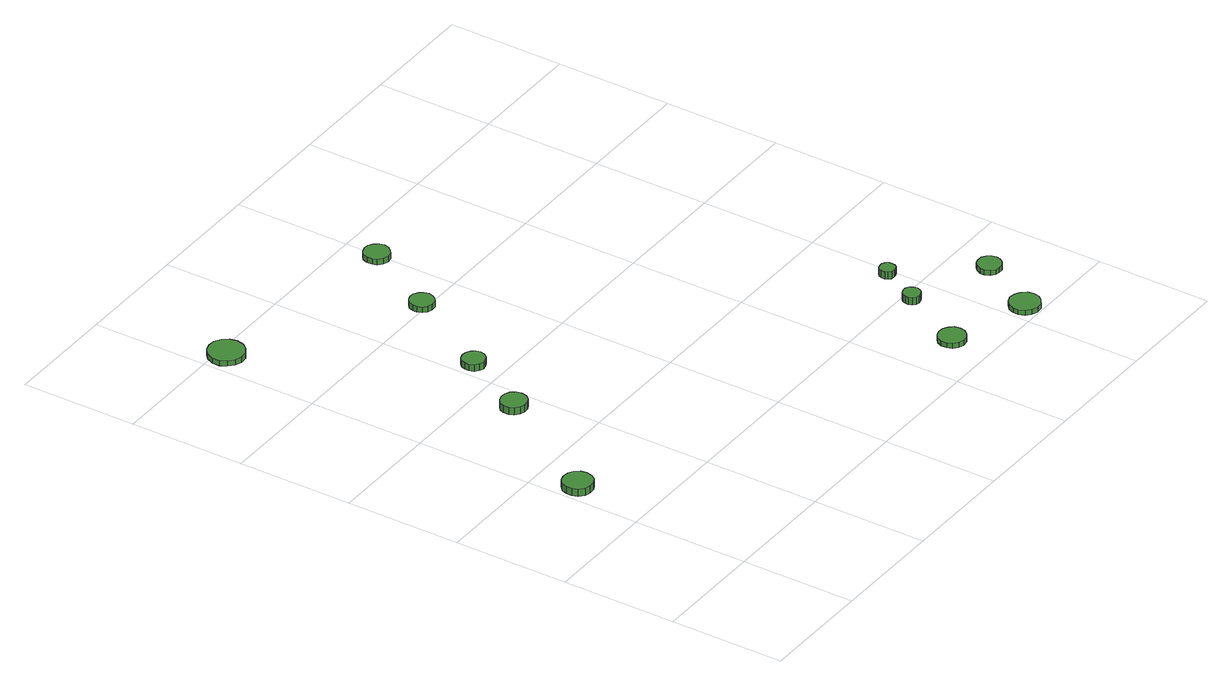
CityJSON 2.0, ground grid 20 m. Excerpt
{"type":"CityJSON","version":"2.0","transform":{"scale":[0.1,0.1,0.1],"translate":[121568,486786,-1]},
"CityObjects":{
"tree1":{"type":"SolitaryVegetationObject","attributes":{"function":"something"},"geometry":[{"type":"MultiSurface","lod":"1","boundaries":[[[0,1,2,3,4,5,6,7,8,9,10,11,12,13,14]],[[15,16,17,18,19,20,21,22,23,24,25,26,27,28,29]],[[0,29,28,1]],[[1,28,27,2]],[[2,27,26,3]],[[3,26,25,4]],[[4,25,24,5]],[[5,24,23,6]],[[6,23,22,7]],[[7,22,21,8]],[[8,21,20,9]],[[9,20,19,10]],[[10,19,18,11]],[[11,18,17,12]],[[12,17,16,13]],[[13,16,15,14]],[[14,15,29,0]]]}]},
"tree2":{"type":"SolitaryVegetationObject","attributes":{"function":"something"},"geometry":[{"type":"MultiSurface","lod":"1","boundaries":[[[30,31,32,33,34,35,36,37,38,39,40,41,42,43,44]],[[45,46,47,48,49,50,51,52,53,54,55,56,57,58,59]],[[30,59,58,31]],[[31,58,57,32]],[[32,57,56,33]],[[33,56,55,34]],[[34,55,54,35]],[[35,54,53,36]],[[36,53,52,37]],[[37,52,51,38]],[[38,51,50,39]],[[39,50,49,40]],[[40,49,48,41]],[[41,48,47,42]],[[42,47,46,43]],[[43,46,45,44]],[[44,45,59,30]]]}]},
"tree3":{"type":"SolitaryVegetationObject","attributes":{"function":"something"},"geometry":[{"type":"MultiSurface","lod":"1","boundaries":[[[60,61,62,63,64,65,66,67,68,69,70,71,72,73,74]],[[75,76,77,78,79,80,81,82,83,84,85,86,87,88,89]],[[60,89,88,61]],[[61,88,87,62]],[[62,87,86,63]],[[63,86,85,64]],[[64,85,84,65]],[[65,84,83,66]],[[66,83,82,67]],[[67,82,81,68]],[[68,81,80,69]],[[69,80,79,70]],[[70,79,78,71]],[[71,78,77,72]],[[72,77,76,73]],[[73,76,75,74]],[[74,75,89,60]]]}]},
"tree4":{"type":"SolitaryVegetationObject","attributes":{"function":"something"},"geometry":[{"type":"MultiSurface","lod":"1","boundaries":[[[90,91,92,93,94,95,96,97,98,99,100,101,102,103,104]],[[105,106,107,108,109,110,111,112,113,114,115,116,117,118,119]],[[90,119,118,91]],[[91,118,117,92]],[[92,117,116,93]],[[93,116,115,94]],[[94,115,114,95]],[[95,114,113,96]],[[96,113,112,97]],[[97,112,111,98]],[[98,111,110,99]],[[99,110,109,100]],[[100,109,108,101]],[[101,108,107,102]],[[102,107,106,103]],[[103,106,105,104]],[[104,105,119,90]]]}]},
"tree5":{"type":"SolitaryVegetationObject","attributes":{"function":"something"},"geometry":[{"type":"MultiSurface","lod":"1","boundaries":[[[120,121,122,123,124,125,126,127,128,129,130,131,132,133,134]],[[135,136,137,138,139,140,141,142,143,144,145,146,147,148,149]],[[120,149,148,121]],[[121,148,147,122]],[[122,147,146,123]],[[123,146,145,124]],[[124,145,144,125]],[[125,144,143,126]],[[126,143,142,127]],[[127,142,141,128]],[[128,141,140,129]],[[129,140,139,130]],[[130,139,138,131]],[[131,138,137,132]],[[132,137,136,133]],[[133,136,135,134]],[[134,135,149,120]]]}]},
"tree6":{"type":"SolitaryVegetationObject","attributes":{"function":"something"},"geometry":[{"type":"MultiSurface","lod":"1","boundaries":[[[150,151,152,153,154,155,156,157,158,159,160,161,162,163,164]],[[165,166,167,168,169,170,171,172,173,174,175,176,177,178,179]],[[150,179,178,151]],[[151,178,177,152]],[[152,177,176,153]],[[153,176,175,154]],[[154,175,174,155]],[[155,174,173,156]],[[156,173,172,157]],[[157,172,171,158]],[[158,171,170,159]],[[159,170,169,160]],[[160,169,168,161]],[[161,168,167,162]],[[162,167,166,163]],[[163,166,165,164]],[[164,165,179,150]]]}]},
"tree7":{"type":"SolitaryVegetationObject","attributes":{"function":"something"},"geometry":[{"type":"MultiSurface","lod":"1","boundaries":[[[180,181,182,183,184,185,186,187,188,189,190,191,192,193,194]],[[195,196,197,198,199,200,201,202,203,204,205,206,207,208,209]],[[180,209,208,181]],[[181,208,207,182]],[[182,207,206,183]],[[183,206,205,184]],[[184,205,204,185]],[[185,204,203,186]],[[186,203,202,187]],[[187,202,201,188]],[[188,201,200,189]],[[189,200,199,190]],[[190,199,198,191]],[[191,198,197,192]],[[192,197,196,193]],[[193,196,195,194]],[[194,195,209,180]]]}]},
"tree8":{"type":"SolitaryVegetationObject","attributes":{"function":"something"},"geometry":[{"type":"MultiSurface","lod":"1","boundaries":[[[210,211,212,213,214,215,216,217,218,219,220,221,222,223,224]],[[225,226,227,228,229,230,231,232,233,234,235,236,237,238,239]],[[210,239,238,211]],[[211,238,237,212]],[[212,237,236,213]],[[213,236,235,214]],[[214,235,234,215]],[[215,234,233,216]],[[216,233,232,217]],[[217,232,231,218]],[[218,231,230,219]],[[219,230,229,220]],[[220,229,228,221]],[[221,228,227,222]],[[222,227,226,223]],[[223,226,225,224]],[[224,225,239,210]]]}]},
"tree9":{"type":"SolitaryVegetationObject","attributes":{"function":"something"},"geometry":[{"type":"MultiSurface","lod":"1","boundaries":[[[240,241,242,243,244,245,246,247,248,249,250,251,252,253,254]],[[255,256,257,258,259,260,261,262,263,264,265,266,267,268,269]],[[240,269,268,241]],[[241,268,267,242]],[[242,267,266,243]],[[243,266,265,244]],[[244,265,264,245]],[[245,264,263,246]],[[246,263,262,247]],[[247,262,261,248]],[[248,261,260,249]],[[249,260,259,250]],[[250,259,258,251]],[[251,258,257,252]],[[252,257,256,253]],[[253,256,255,254]],[[254,255,269,240]]]}]},
"tree10":{"type":"SolitaryVegetationObject","attributes":{"function":"something"},"geometry":[{"type":"MultiSurface","lod":"1","boundaries":[[[270,271,272,273,274,275,276,277,278,279,280,281,282,283,284]],[[285,286,287,288,289,290,291,292,293,294,295,296,297,298,299]],[[270,299,298,271]],[[271,298,297,272]],[[272,297,296,273]],[[273,296,295,274]],[[274,295,294,275]],[[275,294,293,276]],[[276,293,292,277]],[[277,292,291,278]],[[278,291,290,279]],[[279,290,289,280]],[[280,289,288,281]],[[281,288,287,282]],[[282,287,286,283]],[[283,286,285,284]],[[284,285,299,270]]]}]},
"tree11":{"type":"SolitaryVegetationObject","attributes":{"function":"something"},"geometry":[{"type":"MultiSurface","lod":"1","boundaries":[[[300,301,302,303,304,305,306,307,308,309,310,311,312,313,314]],[[315,316,317,318,319,320,321,322,323,324,325,326,327,328,329]],[[300,329,328,301]],[[301,328,327,302]],[[302,327,326,303]],[[303,326,325,304]],[[304,325,324,305]],[[305,324,323,306]],[[306,323,322,307]],[[307,322,321,308]],[[308,321,320,309]],[[309,320,319,310]],[[310,319,318,311]],[[311,318,317,312]],[[312,317,316,313]],[[313,316,315,314]],[[314,315,329,300]]]}]}
},
"vertices":[
[52,325,25],[50,335,25],[44,344,25],[35,349,25],[24,350,25],[14,347,25],[6,340,25],[2,330,25],[2,320,25],[6,310,25],[14,303,25],[24,300,25],[35,301,25],[44,306,25],[50,314,25],[50,314,12],[44,306,12],[35,301,12],[24,300,12],[14,303,12],[6,310,12],[2,320,12],[2,330,12],[6,340,12],[14,347,12],[24,350,12],[35,349,12],[44,344,12],[50,335,12],[52,325,12],
[184,532,23],[182,541,23],[176,549,23],[168,553,23],[159,554,23],[150,551,23],[143,545,23],[139,537,23],[139,527,23],[143,519,23],[150,513,23],[159,510,23],[168,511,23],[176,515,23],[182,523,23],[182,523,10],[176,515,10],[168,511,10],[159,510,10],[150,513,10],[143,519,10],[139,527,10],[139,537,10],[143,545,10],[150,551,10],[159,554,10],[168,553,10],[176,549,10],[182,541,10],[184,532,10],
[71,985,17],[68,997,17],[61,1007,17],[50,1014,17],[37,1015,17],[25,1011,17],[16,1003,17],[10,991,17],[10,978,17],[16,967,17],[25,958,17],[37,954,17],[50,955,17],[61,962,17],[68,972,17],[68,972,7],[61,962,7],[50,955,7],[37,954,7],[25,958,7],[16,967,7],[10,978,7],[10,991,7],[16,1003,7],[25,1011,7],[37,1015,7],[50,1014,7],[61,1007,7],[68,997,7],[71,985,7],
[250,652,19],[248,660,19],[243,666,19],[236,670,19],[228,671,19],[220,669,19],[214,663,19],[211,656,19],[211,648,19],[214,640,19],[220,635,19],[228,632,19],[236,633,19],[243,637,19],[248,644,19],[248,644,7],[243,637,7],[236,633,7],[228,632,7],[220,635,7],[214,640,7],[211,648,7],[211,656,7],[214,663,7],[220,669,7],[228,671,7],[236,670,7],[243,666,7],[248,660,7],[250,652,7],
[344,809,17],[342,818,17],[337,824,17],[330,829,17],[321,830,17],[313,827,17],[306,821,17],[303,813,17],[303,805,17],[306,797,17],[313,791,17],[321,788,17],[330,789,17],[337,794,17],[342,801,17],[342,801,7],[337,794,7],[330,789,7],[321,788,7],[313,791,7],[306,797,7],[303,805,7],[303,813,7],[306,821,7],[313,827,7],[321,830,7],[330,829,7],[337,824,7],[342,818,7],[344,809,7],
[419,941,17],[417,950,17],[411,957,17],[404,962,17],[395,963,17],[386,960,17],[379,954,17],[376,945,17],[376,936,17],[379,928,17],[386,922,17],[395,919,17],[404,920,17],[411,925,17],[417,932,17],[417,932,7],[411,925,7],[404,920,7],[395,919,7],[386,922,7],[379,928,7],[376,936,7],[376,945,7],[379,954,7],[386,960,7],[395,963,7],[404,962,7],[411,957,7],[417,950,7],[419,941,7],
[717,71,16],[715,81,16],[709,88,16],[701,93,16],[691,94,16],[682,91,16],[675,85,16],[671,76,16],[671,66,16],[675,57,16],[682,51,16],[691,48,16],[701,49,16],[709,54,16],[715,62,16],[715,62,7],[709,54,7],[701,49,7],[691,48,7],[682,51,7],[675,57,7],[671,66,7],[671,76,7],[675,85,7],[682,91,7],[691,94,7],[701,93,7],[709,88,7],[715,81,7],[717,71,7],
[769,185,20],[767,191,20],[764,197,20],[758,200,20],[752,200,20],[746,198,20],[741,194,20],[739,188,20],[739,182,20],[741,176,20],[746,172,20],[752,170,20],[758,171,20],[764,174,20],[767,179,20],[767,179,7],[764,174,7],[758,171,7],[752,170,7],[746,172,7],[741,176,7],[739,182,7],[739,188,7],[741,194,7],[746,198,7],[752,200,7],[758,200,7],[764,197,7],[767,191,7],[769,185,7],
[860,29,16],[858,39,16],[851,48,16],[842,53,16],[831,55,16],[821,51,16],[813,44,16],[809,34,16],[809,24,16],[813,14,16],[821,7,16],[831,3,16],[842,4,16],[851,10,16],[858,18,16],[858,18,7],[851,10,7],[842,4,7],[831,3,7],[821,7,7],[813,14,7],[809,24,7],[809,34,7],[813,44,7],[821,51,7],[831,55,7],[842,53,7],[851,48,7],[858,39,7],[860,29,7],
[803,254,21],[802,259,21],[799,264,21],[794,267,21],[789,267,21],[783,266,21],[779,262,21],[777,257,21],[777,251,21],[779,246,21],[783,242,21],[789,241,21],[794,241,21],[799,244,21],[802,249,21],[802,249,8],[799,244,8],[794,241,8],[789,241,8],[783,242,8],[779,246,8],[777,251,8],[777,257,8],[779,262,8],[783,266,8],[789,267,8],[794,267,8],[799,264,8],[802,259,8],[803,254,8],
[912,132,17],[910,140,17],[905,147,17],[898,152,17],[889,152,17],[881,150,17],[875,144,17],[871,136,17],[871,128,17],[875,120,17],[881,114,17],[889,112,17],[898,113,17],[905,117,17],[910,124,17],[910,124,8],[905,117,8],[898,113,8],[889,112,8],[881,114,8],[875,120,8],[871,128,8],[871,136,8],[875,144,8],[881,150,8],[889,152,8],[898,152,8],[905,147,8],[910,140,8],[912,132,8]
]}
